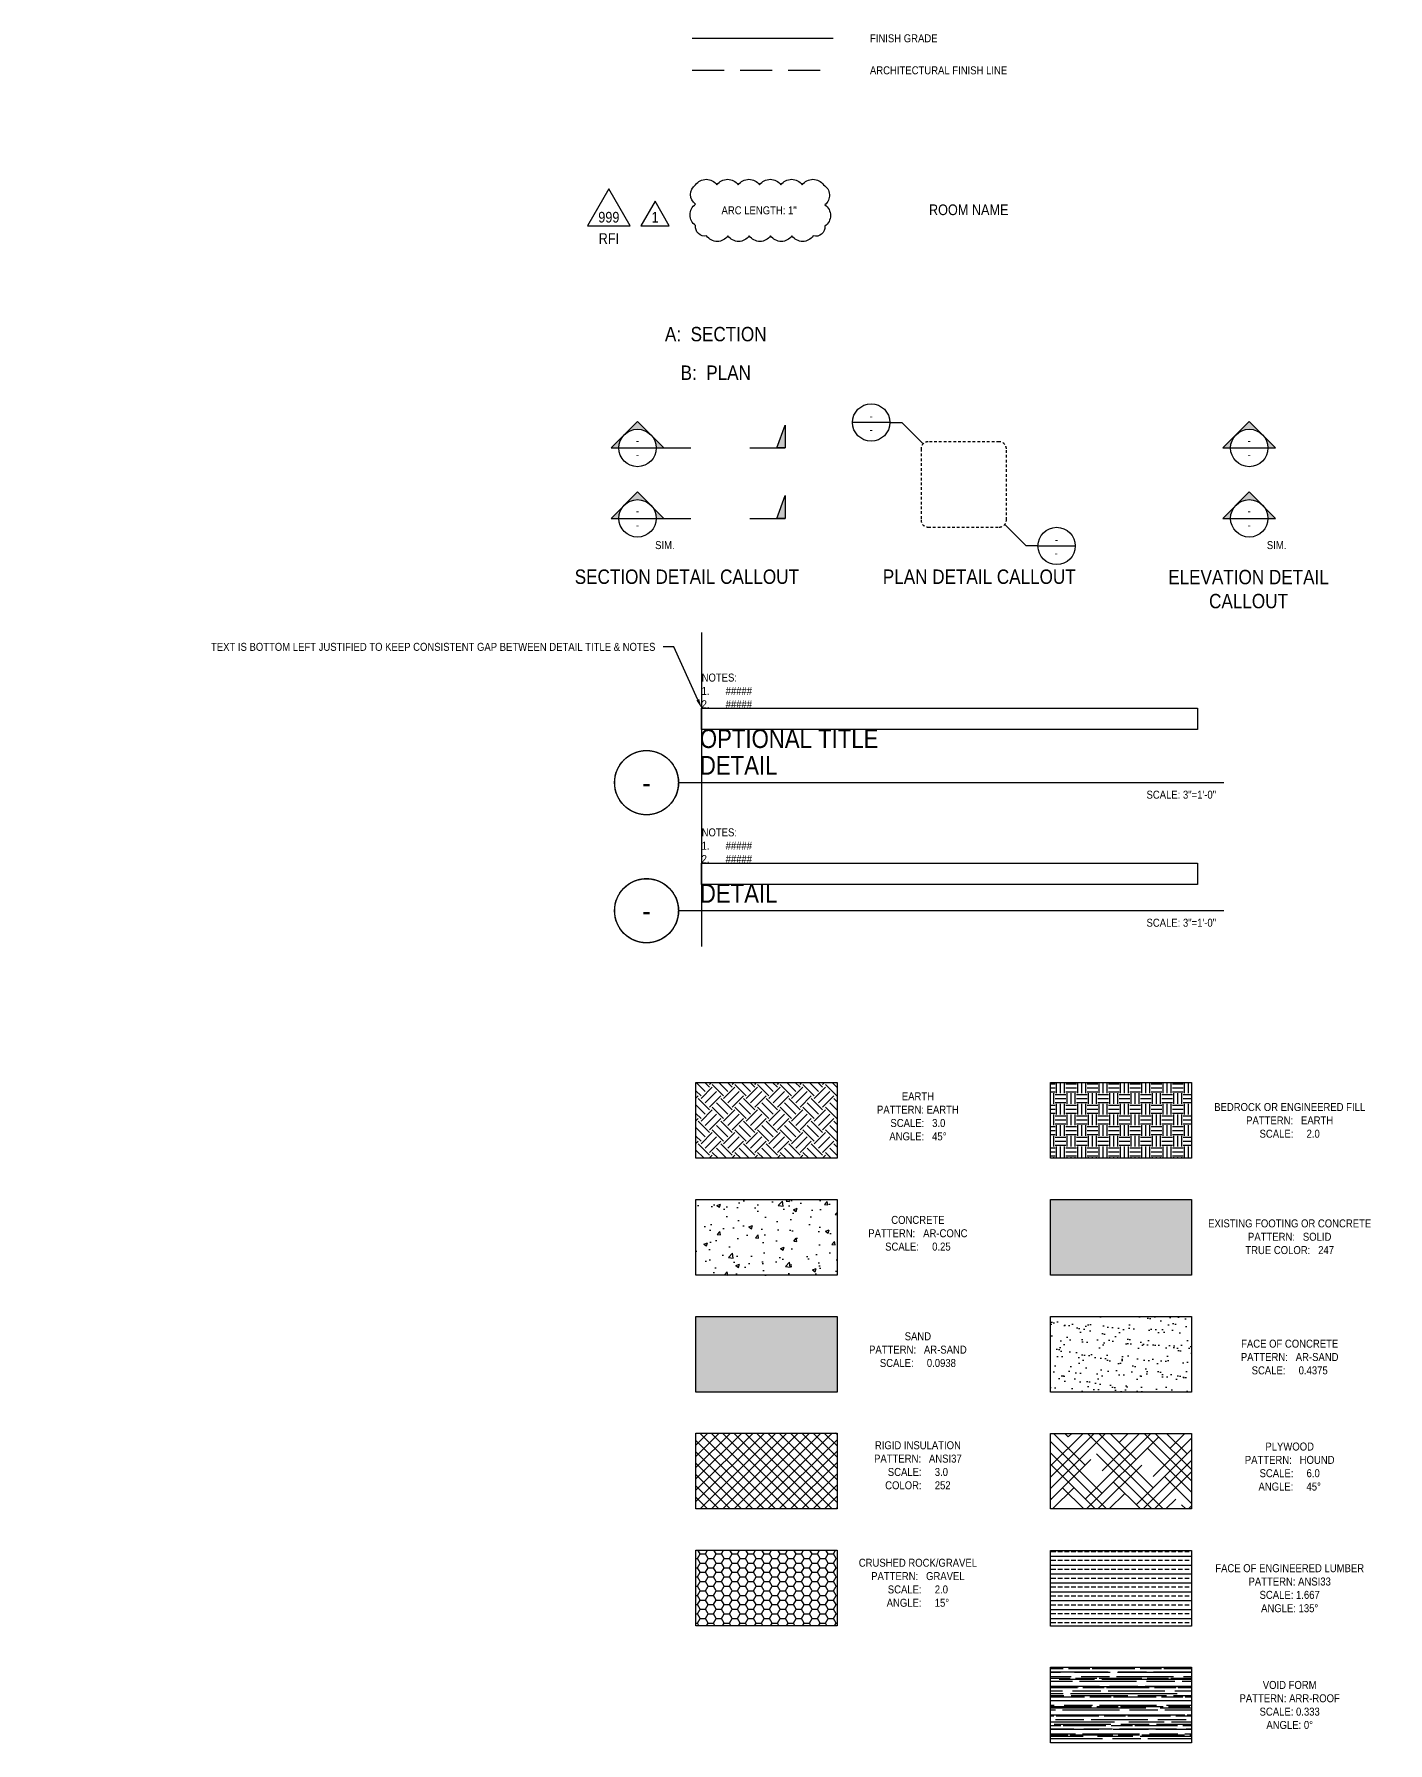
# Model space of a CAD drawing. Header units: inches. Extents: x -2661 to 42767, y -1222 to 9099.
# Drawn here: x 32704.4 to 32767.8, y 1638.2 to 1718.2 of the extents above; entities that cross this region are included whole.
import ezdxf
from ezdxf import colors
from ezdxf.entities.mleader import LeaderData, LeaderLine
from ezdxf.enums import TextEntityAlignment as Align
from ezdxf.math import Vec2, Vec3

# ---------------------------------------------------------------- set-up
doc = ezdxf.new("R2010")
doc.units = ezdxf.units.IN
doc.header["$LTSCALE"] = 12
doc.header["$MEASUREMENT"] = 0
doc.linetypes.add('HIDDEN2', pattern=[0.1875, 0.125, -0.0625])
doc.linetypes.add('PHANTOM2', pattern=[1.25, 0.625, -0.125, 0.125, -0.125, 0.125, -0.125])
doc.layers.get('0').update_dxf_attribs({"linetype": 'CONTINUOUS'})
doc.layers.add('DESIGNER COMMENTS', color=221, linetype='CONTINUOUS', plot=False)
doc.layers.add('S-ANNO-NONPLOT', color=253, linetype='CONTINUOUS', plot=False, transparency=0.5)
for name, color, linetype in [('S-ANNO-NOTE', 4, 'CONTINUOUS'), ('S-ANNO-NOTE-EXIST', 251, 'CONTINUOUS'), ('S-ANNO-SYMB', 4, 'CONTINUOUS'), ('S-ARCH-FINISHES', 1, 'HIDDEN2'), ('S-DETL-SYMB', 4, 'CONTINUOUS'), ('S-GRADE', 3, 'CONTINUOUS'), ('S-REV-1', 2, 'CONTINUOUS'), ('S-REV-DELTA', 2, 'CONTINUOUS'), ('S-ROOM-NAME', 251, 'CONTINUOUS')]:
    doc.layers.add(name, color=color, linetype=linetype)
doc.layers.add('S-HATCH-SOIL', color=7, linetype='CONTINUOUS', true_color=0x8f8f8f, transparency=0.8)
doc.layers.add('S-POCHE-247', color=7, linetype='CONTINUOUS', true_color=0xf7f7f7, transparency=0.8)
doc.layers.add('S-HATCH1', color=1, linetype='CONTINUOUS', transparency=0.5)
doc.layers.add('S-HATCH2', color=2, linetype='CONTINUOUS', transparency=0.5)
doc.styles.add('Arial', font='arial.ttf', dxfattribs={"width": 0.85})

# ---------------------------------------------------------------- blocks, each defined once
blk = doc.blocks.new('_Integral')
at = {"color": 0, "linetype": 'ByBlock', "lineweight": -2}
for centre, start, end in [((0.44, -0.09), 102, 168), ((-0.44, 0.09), 282, 348)]:
    blk.add_arc(centre, 0.454, start, end, dxfattribs=at)
blk = doc.blocks.new('_DotBlank')
at = {"color": 0, "lineweight": -2}
blk.add_line((-0.5, 0), (-1, 0), dxfattribs=at)
blk.add_circle((0, 0), 0.5, dxfattribs=at)
blk = doc.blocks.new('_ClosedBlank')
at = {"color": 0, "linetype": 'ByBlock', "lineweight": -2}
for p, q in [((-1, 0.17), (0, 0)), ((-1, 0.17), (-1, -0.17)), ((0, 0), (-1, -0.17))]:
    blk.add_line(p, q, dxfattribs=at)
blk = doc.blocks.new('ARROW-LOOP')
at = {"color": 0}
blk.add_lwpolyline([(-1.81, 0), (0.54, 0, 1.317177), (-0.46, -0.28)], format="xyb", dxfattribs=at)
blk = doc.blocks.new('REV DELTA')
blk.add_lwpolyline([(2, 0), (0, 3.46), (-2, 0)], close=True)
at = {"style": 'Arial', "width": 0.85}
blk.add_attdef('1', text='', height=1.5, dxfattribs=at).set_placement((0, 1.23), align=Align.MIDDLE)
blk = doc.blocks.new('RevDelta_CA')
blk.add_lwpolyline([(12, 0), (0, 20.79), (-12, 0)], close=True)
at = {"style": 'Arial', "width": 0.85}
for tag, p in [('NUMBER', (0, 4.92)), ('TYPE', (0, -7.08))]:
    blk.add_attdef(tag, text='', height=6, dxfattribs=at).set_placement(p, align=Align.MIDDLE_CENTER)
blk = doc.blocks.new('*U545')
at = {"layer": 'S-ANNO-SYMB', "color": 4, "linetype": 'ByBlock'}
blk.add_lwpolyline([(-24, 20), (-24, -20, 0.414214), (-20, -24), (20, -24, 0.414214), (24, -20), (24, 20, 0.414214), (20, 24), (-20, 24, 0.414214)], format="xyb", close=True, dxfattribs=at)
blk = doc.blocks.new('*U642')
at = {"layer": 'S-ANNO-SYMB', "color": 4}
blk.add_lwpolyline([(-18.72, 12), (-39.7, 12)], dxfattribs=at)
at = {"layer": 'S-ANNO-SYMB', "color": 2}
blk.add_lwpolyline([(-18.72, 12), (-12, 12), (0, 0)], dxfattribs=at)
at = {"layer": 'S-ANNO-SYMB', "color": 4}
blk.add_circle((-29.21, 12), 10.49, dxfattribs=at)
at = {"layer": 'S-ANNO-NOTE', "style": 'Arial', "width": 0.85}
blk.add_attdef('DETAILNO.', text='', height=4.5, dxfattribs=at).set_placement((-29.21, 12), align=Align.BOTTOM_CENTER)
blk.add_attdef('SHEETNO.', text='', height=4.5, dxfattribs=at).set_placement((-29.21, 8), align=Align.MIDDLE_CENTER)
blk = doc.blocks.new('*U643')
at = {"layer": 'S-ANNO-SYMB', "color": 2}
blk.add_lwpolyline([(18.72, -12), (12, -12), (0, 0)], dxfattribs=at)
at = {"layer": 'S-ANNO-SYMB', "color": 4}
blk.add_lwpolyline([(18.72, -12), (39.7, -12)], dxfattribs=at)
blk.add_circle((29.21, -12), 10.49, dxfattribs=at)
at = {"layer": 'S-ANNO-NOTE', "style": 'Arial', "width": 0.85}
blk.add_attdef('DETAILNO.', text='', height=4.5, dxfattribs=at).set_placement((29.22, -12), align=Align.BOTTOM_CENTER)
blk.add_attdef('SHEETNO.', text='', height=4.5, dxfattribs=at).set_placement((29.01, -16), align=Align.MIDDLE_CENTER)
blk = doc.blocks.new('*U1422')
h = blk.add_hatch(color=256)
edge = h.paths.add_edge_path()
edge.add_line((0.219, 0), (0.309, 0))
edge.add_line((0.309, 0), (0, 0.309))
edge.add_line((0, 0.309), (-0.309, 0))
edge.add_line((-0.309, 0), (-0.219, 0))
edge.add_arc((0, 0), 0.219, 0, 180, ccw=False)
blk.add_line((-0.219, 0), (0.219, 0))
at = {"color": 0, "linetype": 'PHANTOM2'}
for p, q in [((0.312, 0), (0.625, 0)), ((1.316, 0), (1.729, 0))]:
    blk.add_line(p, q, dxfattribs=at)
blk.add_lwpolyline([(0.219, 0), (0.309, 0), (0, 0.309), (-0.309, 0), (-0.219, 0, -1)], format="xyb", close=True)
blk.add_lwpolyline([(1.633, 0), (1.729, 0.267), (1.729, 0)], close=True)
blk.add_circle((0, 0), 0.219)
blk.add_solid([(1.729, 0.267), (1.633, 0), (1.729, 0)])
at = {"style": 'Arial', "width": 0.85, "flags": 8}
blk.add_attdef('VIEWNUMBER', text='', height=0.0938, dxfattribs=at).set_placement((0, 0.011), align=Align.BOTTOM_CENTER)
blk.add_attdef('SHEETNUMBER', text='', height=0.0938, dxfattribs=at).set_placement((0, -0.032), align=Align.TOP_CENTER)
blk.add_attdef('SIM/TYP', (0.206, -0.36), '', height=0.0938, dxfattribs=at)
blk = doc.blocks.new('*U1423')
h = blk.add_hatch(color=256)
edge = h.paths.add_edge_path()
edge.add_line((0.219, 0), (0.309, 0))
edge.add_line((0.309, 0), (0, 0.309))
edge.add_line((0, 0.309), (-0.309, 0))
edge.add_line((-0.309, 0), (-0.219, 0))
edge.add_arc((0, 0), 0.219, 0, 180, ccw=False)
blk.add_line((-0.219, 0), (0.219, 0))
at = {"color": 0, "linetype": 'PHANTOM2'}
for p, q in [((0.312, 0), (0.625, 0)), ((1.316, 0), (1.729, 0))]:
    blk.add_line(p, q, dxfattribs=at)
blk.add_lwpolyline([(0.219, 0), (0.309, 0), (0, 0.309), (-0.309, 0), (-0.219, 0, -1)], format="xyb", close=True)
blk.add_lwpolyline([(1.633, 0), (1.729, 0.267), (1.729, 0)], close=True)
blk.add_circle((0, 0), 0.219)
blk.add_solid([(1.729, 0.267), (1.633, 0), (1.729, 0)])
at = {"style": 'Arial', "width": 0.85, "flags": 8}
blk.add_attdef('VIEWNUMBER', text='', height=0.0938, dxfattribs=at).set_placement((0, 0.011), align=Align.BOTTOM_CENTER)
blk.add_attdef('SHEETNUMBER', text='', height=0.0938, dxfattribs=at).set_placement((0, -0.032), align=Align.TOP_CENTER)
blk.add_attdef('SIM/TYP', (0.206, -0.36), '', height=0.0938, dxfattribs=at)
blk = doc.blocks.new('*U1252')
h = blk.add_hatch(color=256)
edge = h.paths.add_edge_path()
edge.add_line((0.219, 0), (0.309, 0))
edge.add_line((0.309, 0), (0, 0.309))
edge.add_line((0, 0.309), (-0.309, 0))
edge.add_line((-0.309, 0), (-0.219, 0))
edge.add_arc((0, 0), 0.219, 0, 180, ccw=False)
blk.add_line((-0.219, 0), (0.219, 0))
blk.add_lwpolyline([(0.219, 0), (0.309, 0), (0, 0.309), (-0.309, 0), (-0.219, 0, -1)], format="xyb", close=True)
blk.add_circle((0, 0), 0.219)
at = {"style": 'Arial', "width": 0.85, "flags": 8}
blk.add_attdef('VIEWNUMBER', text='', height=0.0938, dxfattribs=at).set_placement((0, 0.011), align=Align.BOTTOM_CENTER)
blk.add_attdef('SHEETNUMBER', text='', height=0.0938, dxfattribs=at).set_placement((0, -0.032), align=Align.TOP_CENTER)
blk = doc.blocks.new('*U691')
at = {"const_width": 0.0625}
for points in [[(-1.5, 0, -1), (1.5, 0, 3.732051)], [(-1.5, 0, 1), (1.5, 0, -3.732051)]]:
    blk.add_lwpolyline(points, format="xyb", dxfattribs=at)
blk.add_lwpolyline([(1.5, 0), (27.07, 0)], dxfattribs=at)
blk.add_circle((0, 0), 1.5)
at = {"style": 'Arial', "width": 0.85}
for tag, p in [('DWG_TITLE_1', (2.5, 2.062)), ('DWG_TITLE_2', (2.5, 0.812))]:
    blk.add_attdef(tag, text='', height=0.875, dxfattribs=at).set_placement(p, align=Align.MIDDLE_LEFT)
blk.add_attdef('#', text='', height=1, dxfattribs=at).set_placement((0, 0), align=Align.MIDDLE_CENTER)
blk.add_attdef('SCALE', text='', height=0.375, dxfattribs=at).set_placement((26.695, -0.375), align=Align.TOP_RIGHT)

msp = doc.modelspace()

# ---------------------------------------------------------------- hatches: boundary and pattern name
at = {"layer": 'S-HATCH-SOIL'}
h = msp.add_hatch(dxfattribs=at)
h.set_pattern_fill('EARTH', color=256, scale=3, angle=45, style=0)
h.set_pattern_definition([(45, (31536.4311, 1147.1712), (7e-17, 1.06066017), [0.75, -0.75]), (45, (31536.23224, 1147.3701), (7e-17, 1.06066017), [0.75, -0.75]), (45, (31536.0334, 1147.56894), (7e-17, 1.06066017), [0.75, -0.75]), (135, (31536.0334, 1147.7015), (-1.06066017, 2e-16), [0.75, -0.75]), (135, (31536.23224, 1147.9004), (-1.06066017, 2e-16), [0.75, -0.75]), (135, (31536.4311, 1148.0993), (-1.06066017, 2e-16), [0.75, -0.75])])
h.paths.add_polyline_path([(32735.40433, 1669.10521), (32742.0173, 1669.10521), (32742.0173, 1665.56133), (32735.40433, 1665.56133)])
h = msp.add_hatch(dxfattribs=at)
h.set_pattern_fill('EARTH', color=256, scale=2, style=0)
h.set_pattern_definition([(0, (31544.2366, 1147.1712), (0.5, 0.5), [0.5, -0.5]), (0, (31544.2366, 1147.3587), (0.5, 0.5), [0.5, -0.5]), (0, (31544.2366, 1147.5462), (0.5, 0.5), [0.5, -0.5]), (90, (31544.2991, 1147.6087), (-0.5, 0.5), [0.5, -0.5]), (90, (31544.4866, 1147.6087), (-0.5, 0.5), [0.5, -0.5]), (90, (31544.6741, 1147.6087), (-0.5, 0.5), [0.5, -0.5])])
h.paths.add_polyline_path([(32752.0173, 1669.10521), (32758.63027, 1669.10521), (32758.63027, 1665.56133), (32752.0173, 1665.56133)])
h = msp.add_hatch(dxfattribs=at)
h.set_pattern_fill('HONEY', color=256, scale=2, style=0)
h.set_pattern_definition([(0, (31532.5938, 1141.70037), (0.375, 0.21650635), [0.25, -0.5]), (120, (31532.5938, 1141.70037), (-0.375, 0.21650635), [0.25, -0.5]), (60, (31532.5938, 1141.70037), (7e-17, 0.433012702), [-0.5, 0.25])])
h.paths.add_polyline_path([(32735.40433, 1647.2002), (32742.0173, 1647.2002), (32742.0173, 1643.65632), (32735.40433, 1643.65632)])
at = {"layer": 'S-HATCH1'}
h = msp.add_hatch(dxfattribs=at)
h.set_pattern_fill('ANSI37', color=252, scale=3, style=0)
h.set_pattern_definition([(45, (31536.4311, 1152.6565), (-0.26516504, 0.26516504), []), (135, (31536.4311, 1152.6565), (-0.26516504, -0.26516504), [])])
h.paths.add_polyline_path([(32735.40433, 1652.67826), (32742.0173, 1652.67826), (32742.0173, 1649.13438), (32735.40433, 1649.13438)])
h = msp.add_hatch(dxfattribs=at)
h.set_pattern_fill('HOUND', color=252, scale=6, angle=45, style=0)
h.set_pattern_definition([(45, (29857.25, 7e-13), (0.79549513, 1.325825215), [6, -3]), (135, (29857.25, 7e-13), (0.79549513, -1.325825215), [6, -3])])
h.paths.add_polyline_path([(32752.0173, 1652.67103), (32758.63027, 1652.67103), (32758.63027, 1649.12715), (32752.0173, 1649.12715)])
h = msp.add_hatch(dxfattribs=at)
h.set_pattern_fill('ANSI33', color=252, scale=1.666667, angle=135, style=0)
h.set_pattern_definition([(180, (31561.85158, 1125.25172), (-7e-17, -0.41666667), []), (180, (31561.64324, 1125.46006), (-7e-17, -0.41666667), [0.20833333, -0.10416667])])
h.paths.add_polyline_path([(32752.0173, 1647.18574), (32758.63027, 1647.18574), (32758.63027, 1643.64186), (32752.0173, 1643.64186)])
h = msp.add_hatch(dxfattribs=at)
h.set_pattern_fill('AR-RROOF', color=256, scale=0.333333, style=0)
h.set_pattern_definition([(0, (32174.2867, 488.8153), (0.73333333, 0.33333333), [5, -0.6666667, 1.6666667, -0.3333333]), (0, (32174.73003, 488.98197), (-0.33333333, 0.44333333), [1, -0.11, 2, -0.25]), (0, (32174.45336, 489.09864), (1.733333333, 0.223333333), [2.66666667, -0.46666667, 1.33333333, -0.33333333])])
h.paths.add_polyline_path([(32752.0173, 1641.71491), (32758.63027, 1641.71491), (32758.63027, 1638.17103), (32752.0173, 1638.17103)])
at = {"layer": 'S-HATCH2'}
h = msp.add_hatch(dxfattribs=at)
h.set_pattern_fill('AR-CONC', color=256, scale=0.25, style=0)
h.set_pattern_definition([(50, (31536.4311, 1147.1712), (1.7931505, -0.1568803), [0.1875, -2.0625]), (355, (31536.4311, 1147.1712), (-0.3468783, 1.8804803), [0.15, -1.65]), (100.45144, (31536.5805, 1147.1581), (1.4462721, 1.7236), [0.1593505, -1.7528553]), (46.1842, (31536.4311, 1147.6712), (2.6681033, -0.4137982), [0.28125, -3.09375]), (96.63564, (31536.6535, 1147.6367), (2.336655, 2.4352965), [0.239026, -2.6292844]), (351.18416, (31536.431, 1147.6712), (2.336655, 2.4352965), [0.225, -2.475]), (21, (31536.6811, 1147.5462), (1.4922676, -1.0065472), [0.1875, -2.0625]), (326, (31536.6811, 1147.5462), (0.6082883, 1.812875), [0.15, -1.65]), (71.45144, (31536.8055, 1147.4623), (2.100556, 0.8063279), [0.1593505, -1.7528553]), (37.5, (31536.4311, 1147.1712), (0.03039964, 0.83223463), [0, -1.63, 0, -1.675, 0, -1.65625]), (7.5, (31536.4311, 1147.1712), (0.65767384, 0.9860293), [0, -0.955, 0, -1.5925, 0, -0.63125]), (327.5, (31535.8736, 1147.1712), (1.3345561, -0.05638718), [0, -0.625, 0, -1.95, 0, -2.5875]), (317.5, (31535.6236, 1147.1712), (1.4579654, 0.2502625), [0, -0.8125, 0, -1.295, 0, -1.8375])])
h.paths.add_polyline_path([(32735.40433, 1663.62715), (32742.0173, 1663.62715), (32742.0173, 1660.08327), (32735.40433, 1660.08327)])
h = msp.add_hatch(dxfattribs=at)
h.set_pattern_fill('AR-SAND', color=256, scale=0.09375, angle=30, style=0)
h.set_pattern_definition([(67.5, (31536.43112, 1147.1712), (-0.095434287, 0.15348578), [0, -0.1425, 0, -0.159375, 0, -0.15234375]), (37.5, (31536.43112, 1147.1712), (0.011399864, 0.31208799), [0, -0.076875, 0, -0.1284375, 0, -0.04921875]), (357.5, (31536.33125, 1147.11354), (0.25257154, 0.146434858), [0, -0.046875, 0, -0.16875, 0, -0.2203125]), (347.5, (31536.33125, 1147.11354), (0.20292602, 0.21217056), [0, -0.0234375, 0, -0.110625, 0, -0.1265625])])
h.paths.add_polyline_path([(32735.40433, 1658.14909), (32742.0173, 1658.14909), (32742.0173, 1654.60521), (32735.40433, 1654.60521)])
h = msp.add_hatch(dxfattribs=at)
h.set_pattern_fill('AR-SAND', color=256, scale=0.4375, angle=30, style=0)
h.set_pattern_definition([(67.5, (31544.2366, 1147.1712), (-0.44536, 0.71626697), [0, -0.665, 0, -0.74375, 0, -0.7109375]), (37.5, (31544.2366, 1147.1712), (0.0531994, 1.4564106), [0, -0.35875, 0, -0.599375, 0, -0.2296875]), (357.5, (31543.7706, 1146.9021), (1.1786672, 0.68336267), [0, -0.21875, 0, -0.7875, 0, -1.028125]), (347.5, (31543.7706, 1146.9021), (0.9469881, 0.9901293), [0, -0.109375, 0, -0.51625, 0, -0.590625])])
h.paths.add_polyline_path([(32752.0173, 1658.14909), (32758.63027, 1658.14909), (32758.63027, 1654.60521), (32752.0173, 1654.60521)])
at = {"layer": 'S-POCHE-247'}
h = msp.add_hatch(color=256, dxfattribs=at)
h.dxf.hatch_style = 1
h.paths.add_polyline_path([(32752.0173, 1663.62715), (32758.63027, 1663.62715), (32758.63027, 1660.08327), (32752.0173, 1660.08327)])

# ---------------------------------------------------------------- linework, layer by layer
at = {"layer": 'DESIGNER COMMENTS'}
msp.add_line((32735.6701, 1690.1995), (32735.6701, 1675.48365), dxfattribs=at)
for points in [[(32735.6701, 1686.64563), (32758.90647, 1686.64563), (32758.90647, 1685.64563), (32735.6701, 1685.64563)], [(32735.6701, 1679.3926), (32758.90647, 1679.3926), (32758.90647, 1678.3926), (32735.6701, 1678.3926)]]:
    msp.add_lwpolyline(points, close=True, dxfattribs=at)
at = {"layer": 'S-ANNO-NONPLOT', "linetype": 'ByBlock'}
for points in [[(32735.40433, 1669.10521), (32742.0173, 1669.10521), (32742.0173, 1665.56133), (32735.40433, 1665.56133)], [(32752.0173, 1669.10521), (32758.63027, 1669.10521), (32758.63027, 1665.56133), (32752.0173, 1665.56133)], [(32735.40433, 1663.62715), (32742.0173, 1663.62715), (32742.0173, 1660.08327), (32735.40433, 1660.08327)], [(32752.0173, 1663.62715), (32758.63027, 1663.62715), (32758.63027, 1660.08327), (32752.0173, 1660.08327)], [(32735.40433, 1658.14909), (32742.0173, 1658.14909), (32742.0173, 1654.60521), (32735.40433, 1654.60521)], [(32752.0173, 1658.14909), (32758.63027, 1658.14909), (32758.63027, 1654.60521), (32752.0173, 1654.60521)], [(32735.40433, 1652.67826), (32742.0173, 1652.67826), (32742.0173, 1649.13438), (32735.40433, 1649.13438)], [(32752.0173, 1652.67103), (32758.63027, 1652.67103), (32758.63027, 1649.12715), (32752.0173, 1649.12715)], [(32735.40433, 1647.2002), (32742.0173, 1647.2002), (32742.0173, 1643.65632), (32735.40433, 1643.65632)], [(32752.0173, 1647.18574), (32758.63027, 1647.18574), (32758.63027, 1643.64186), (32752.0173, 1643.64186)], [(32752.0173, 1641.71491), (32758.63027, 1641.71491), (32758.63027, 1638.17103), (32752.0173, 1638.17103)]]:
    msp.add_lwpolyline(points, close=True, dxfattribs=at)
at = {"layer": 'S-ARCH-FINISHES'}
msp.add_line((32735.22642, 1716.54373), (32741.83939, 1716.54373), dxfattribs=at)
at = {"layer": 'S-GRADE'}
msp.add_line((32735.22642, 1718.04373), (32741.83939, 1718.04373), dxfattribs=at)
at = {"layer": 'S-REV-1'}
msp.add_lwpolyline([(32735.38683, 1711.16872, -0.52056705), (32736.38683, 1711.16872, -0.52056705), (32737.38683, 1711.16872, -0.52056705), (32738.38683, 1711.16872, -0.52056705), (32739.38683, 1711.16872, -0.52056705), (32740.38683, 1711.16872, -0.52056705), (32741.38683, 1711.16872, -0.52056705), (32741.44966, 1710.23155, -0.52056705), (32741.44966, 1709.23155, -0.52056705), (32740.90287, 1708.77833, -0.52056705), (32739.90287, 1708.77833, -0.52056705), (32738.90287, 1708.77833, -0.52056705), (32737.90287, 1708.77833, -0.52056705), (32736.90287, 1708.77833, -0.52056705), (32735.90287, 1708.77833, -0.52056705), (32735.38683, 1709.2623, -0.52056705), (32735.38683, 1710.2623, -0.52056705)], format="xyb", close=True, dxfattribs=at)

# ---------------------------------------------------------------- block references
at = {"layer": 'S-ANNO-NOTE'}
for p, values in [((32733.08682, 1683.15927), {'#': '-', 'DWG_TITLE_1': 'OPTIONAL TITLE', 'DWG_TITLE_2': 'DETAIL', 'SCALE': 'SCALE: 3"=1\'-0"'}), ((32733.08682, 1677.15927), {'#': '-', 'DWG_TITLE_2': 'DETAIL', 'SCALE': 'SCALE: 3"=1\'-0"'})]:
    msp.add_blockref('*U691', p, dxfattribs=at).add_auto_attribs(values)
at = {"layer": 'S-DETL-SYMB', "xscale": 0.08333333333333333, "yscale": 0.08333333333333333, "zscale": 0.08333333333333333}
for name, p in [('*U642', (32746.05082, 1699.03552)), ('*U643', (32749.87354, 1695.25025))]:
    msp.add_blockref(name, p, dxfattribs=at).add_auto_attribs({'DETAILNO.': '-', 'SHEETNO.': '-'})
at = {"layer": 'S-DETL-SYMB', "color": 2}
ref = msp.add_blockref('*U1423', (32732.66477, 1698.84087), dxfattribs=dict(at, xscale=4, yscale=4, zscale=4))
ref.add_attrib('VIEWNUMBER', '-', dxfattribs={"layer": '0', "height": 0.375, "style": 'Arial', "width": 0.85, "flags": 8}).set_placement((32732.66477, 1698.88423), align=Align.BOTTOM_CENTER)
ref.add_attrib('SHEETNUMBER', '-', dxfattribs={"layer": '0', "height": 0.375, "style": 'Arial', "width": 0.85, "flags": 8}).set_placement((32732.66477, 1698.71103), align=Align.TOP_CENTER)
at = {"layer": 'S-DETL-SYMB', "color": 2, "xscale": 4, "yscale": 4, "zscale": 4}
msp.add_blockref('*U1252', (32761.33738, 1698.84087), dxfattribs=at).add_auto_attribs({'VIEWNUMBER': '-', 'SHEETNUMBER': '-'})
at = {"layer": 'S-DETL-SYMB', "linetype": 'HIDDEN2', "xscale": 0.08333333333333333, "yscale": 0.08333333333333333, "zscale": 0.08333333333333333}
msp.add_blockref('*U545', (32747.95319, 1697.13315), dxfattribs=at)
at = {"layer": 'S-DETL-SYMB', "color": 2}
ref = msp.add_blockref('*U1422', (32732.66477, 1695.54366), dxfattribs=dict(at, xscale=4, yscale=4, zscale=4))
ref.add_attrib('VIEWNUMBER', '-', dxfattribs={"layer": '0', "height": 0.375, "style": 'Arial', "width": 0.85, "flags": 8}).set_placement((32732.66477, 1695.58702), align=Align.BOTTOM_CENTER)
ref.add_attrib('SHEETNUMBER', '-', dxfattribs={"layer": '0', "height": 0.375, "style": 'Arial', "width": 0.85, "flags": 8}).set_placement((32732.66477, 1695.41382), align=Align.TOP_CENTER)
ref.add_attrib('SIM/TYP', 'SIM.', (32733.48975, 1694.10257), dxfattribs={"layer": '0', "height": 0.375, "style": 'Arial', "width": 0.85})
ref = msp.add_blockref('*U1252', (32761.33738, 1695.54366), dxfattribs=dict(at, xscale=4, yscale=4, zscale=4))
ref.add_attrib('VIEWNUMBER', '-', dxfattribs={"layer": '0', "height": 0.375, "style": 'Arial', "width": 0.85, "flags": 8}).set_placement((32761.33738, 1695.58702), align=Align.BOTTOM_CENTER)
ref.add_attrib('SHEETNUMBER', '-', dxfattribs={"layer": '0', "height": 0.375, "style": 'Arial', "width": 0.85, "flags": 8}).set_placement((32761.33738, 1695.41382), align=Align.TOP_CENTER)
ref.add_attrib('SIM/TYP', 'SIM.', (32762.16235, 1694.10257), dxfattribs={"layer": '0', "height": 0.375, "style": 'Arial', "width": 0.85})
at = {"layer": 'S-REV-DELTA'}
for name, p, xscale, yscale, zscale, values in [('RevDelta_CA', (32731.32147, 1709.24483), 0.08333333333333333, 0.08333333333333333, 0.08333333333333333, {'NUMBER': '999', 'TYPE': 'RFI'}), ('REV DELTA', (32733.48819, 1709.24483), 0.3333333333333333, 0.3333333333333333, 0.3333333333333333, {'1': '1'})]:
    msp.add_blockref(name, p, dxfattribs=dict(at, xscale=xscale, yscale=yscale, zscale=zscale)).add_auto_attribs(values)

# ---------------------------------------------------------------- texts
at = {"layer": 'S-ANNO-NOTE', "color": 191, "style": 'Arial'}
for s, insert, char_height, width, attachment_point in [('FINISH GRADE', (32743.56065, 1718.03399), 0.375, 14.0691627, 4), ('ARCHITECTURAL FINISH LINE', (32743.56065, 1716.53399), 0.375, 14.0691627, 4), ('ELEVATION DETAIL CALLOUT', (32761.30269, 1691.32008), 0.675, 7.6833663, 8)]:
    msp.add_mtext(s, dxfattribs=dict(at, insert=insert, char_height=char_height, width=width, attachment_point=attachment_point))
at = {"layer": 'S-ANNO-NOTE', "char_height": 0.375, "style": 'Arial'}
for s, insert, width, attachment_point in [('ARC LENGTH: 1"', (32738.36379, 1709.97353), 9.8075582, 5), ('NOTES:\\P\\pxi-3,l3,t3;1.^I#####\\P2.^I#####', (32735.6701, 1686.64563), 22.9798131, 7), ('NOTES:\\P\\pxi-3,l3,t3;1.^I#####\\P2.^I#####', (32735.6701, 1679.3926), 22.9798131, 7), ('EARTH\\PPATTERN: EARTH\\PSCALE:   3.0\\PANGLE:   45%%D', (32745.80652, 1667.52224), 9.8075582, 5), ('\\pxqc;BEDROCK OR ENGINEERED FILL\\PPATTERN:   EARTH \\PSCALE:     2.0', (32763.23204, 1667.33327), 9.8075582, 5), ('CONCRETE\\PPATTERN:   AR-CONC \\PSCALE:     0.25', (32745.80652, 1662.04418), 9.8075582, 5), ('EXISTING FOOTING OR CONCRETE\\PPATTERN:   SOLID\\PTRUE COLOR:   247', (32763.23204, 1661.88108), 9.8075582, 5), ('SAND\\PPATTERN:   AR-SAND \\PSCALE:     0.0938', (32745.80652, 1656.59199), 9.8075582, 5), ('FACE OF CONCRETE\\PPATTERN:   AR-SAND \\PSCALE:     0.4375', (32763.23204, 1656.24576), 9.8075582, 5), ('RIGID INSULATION\\PPATTERN:   ANSI37 \\PSCALE:     3.0\\PCOLOR:     252', (32745.80652, 1651.17289), 9.8075582, 5), ('PLYWOOD\\PPATTERN:   HOUND \\PSCALE:     6.0\\PANGLE:     45%%D', (32763.23204, 1651.11393), 9.8075582, 5), ('CRUSHED ROCK/GRAVEL\\PPATTERN:   GRAVEL \\PSCALE:     2.0\\PANGLE:     15%%D', (32745.80652, 1645.66897), 9.8075582, 5), ('FACE OF ENGINEERED LUMBER\\PPATTERN:^IANSI33 \\PSCALE:^I1.667\\PANGLE:^I135°', (32763.23204, 1645.4138), 9.8075582, 5), ('VOID FORM\\PPATTERN:^IARR-ROOF \\PSCALE:^I0.333\\PANGLE:^I0°', (32763.23204, 1639.94297), 9.8075582, 5)]:
    msp.add_mtext(s, dxfattribs=dict(at, insert=insert, width=width, attachment_point=attachment_point))
at = {"layer": 'S-ANNO-NOTE', "color": 6, "char_height": 0.675, "width": 10.3600218, "attachment_point": 8, "style": 'Arial'}
for s, insert in [('A:  SECTION', (32736.33247, 1703.82969)), ('B:  PLAN', (32736.33247, 1702.03084))]:
    msp.add_mtext(s, dxfattribs=dict(at, insert=insert))
at = {"layer": 'S-ANNO-NOTE', "color": 191, "char_height": 0.675, "attachment_point": 8, "style": 'Arial'}
for s, insert in [('SECTION DETAIL CALLOUT', (32734.97712, 1692.46286)), ('PLAN DETAIL CALLOUT', (32748.68221, 1692.46286))]:
    msp.add_mtext(s, dxfattribs=dict(at, insert=insert))
at = {"layer": 'S-ROOM-NAME', "insert": (32748.18818, 1709.9987), "char_height": 0.5, "width": 3.7273022, "attachment_point": 5, "style": 'Arial'}
msp.add_mtext('ROOM NAME', dxfattribs=at)

# ---------------------------------------------------------------- leaders
at = {"layer": 'S-ANNO-NOTE'}
ml = msp.add_multileader_mtext('Standard', dxfattribs=at)
ml.set_content('\\A1;{\\C256;TEXT IS BOTTOM LEFT JUSTIFIED TO KEEP CONSISTENT GAP BETWEEN DETAIL TITLE & NOTES}', color=4, style='Arial')
ml.set_leader_properties(color=2)
ml.build(insert=Vec2(0, 0))
ml.multileader.update_dxf_attribs({"dogleg_length": 0.125, "arrow_head_size": 0.4375, "scale": 4})
ctx = ml.context
ctx.base_point, ctx.scale, ctx.char_height, ctx.arrow_head_size, ctx.landing_gap_size, ctx.plane_origin = Vec3(32725.88011, 1689.51894), 4, 0.375, 0.4375, 0.36, Vec3(32746.0552, 1779.51045)
ctx.text_align_type = 2
notes = []
notes.append((ctx, [(0, (1, 1, 0), (32734.36418, 1689.51894), (-1, 0), 0.5, [(0, [(32735.6701, 1686.64563)], 0, [])])]))
ctx.mtext.insert, ctx.mtext.width, ctx.mtext.defined_height, ctx.mtext.alignment, ctx.mtext.flow_direction = Vec3(32733.50418, 1689.71079), 7.2795558, 0.70393, 3, 5
at = {"layer": 'S-ANNO-NOTE-EXIST'}
ml = msp.add_multileader_mtext('Standard', dxfattribs=at)
ml.set_content('{\\C256;TEXT}', color=4, style='Arial')
ml.set_leader_properties(color=256)
ml.set_arrow_properties(name='INTEGRAL')
ml.build(insert=Vec2(0, 0))
ml.multileader.update_dxf_attribs({"dogleg_length": 0.36, "arrow_head_size": 0.4375, "scale": 4})
ctx = ml.context
ctx.base_point, ctx.scale, ctx.char_height, ctx.arrow_head_size, ctx.landing_gap_size, ctx.plane_origin = Vec3(32785.32721, 1692.87612), 4, 0.375, 0.4375, 0.36, Vec3(32831.30132, 1991.21094)
ctx.text_align_type = 2
notes.append((ctx, [(0, (1, 1, 0), (32787.66588, 1692.87612), (-1, 0), 0.5, [(0, [(32790.42296, 1695.70455)], 0, [])])]))
ctx.mtext.insert, ctx.mtext.width, ctx.mtext.alignment, ctx.mtext.flow_direction = Vec3(32786.80588, 1693.06362), 8, 3, 5
ml = msp.add_multileader_mtext('Standard', dxfattribs=at)
ml.set_content('{\\C256;TEXT}', color=4, style='Arial')
ml.set_leader_properties(color=256)
ml.set_arrow_properties(name='DOTBLANK')
ml.build(insert=Vec2(0, 0))
ml.multileader.update_dxf_attribs({"dogleg_length": 0.36, "arrow_head_size": 0.625, "scale": 4})
ctx = ml.context
ctx.base_point, ctx.scale, ctx.char_height, ctx.arrow_head_size, ctx.landing_gap_size, ctx.plane_origin = Vec3(32785.32721, 1688.87612), 4, 0.375, 0.625, 0.36, Vec3(32831.30132, 1987.21094)
ctx.text_align_type = 2
notes.append((ctx, [(0, (1, 1, 0), (32787.66588, 1688.87612), (-1, 0), 0.5, [(0, [(32790.42296, 1691.70455)], 0, [])])]))
ctx.mtext.insert, ctx.mtext.width, ctx.mtext.alignment, ctx.mtext.flow_direction = Vec3(32786.80588, 1689.06362), 8, 3, 5
ml = msp.add_multileader_mtext('Standard', dxfattribs=at)
ml.set_content('{\\C256;TEXT}', color=4, style='Arial')
ml.set_leader_properties(color=256)
ml.set_arrow_properties(name='CLOSEDBLANK')
ml.build(insert=Vec2(0, 0))
ml.multileader.update_dxf_attribs({"dogleg_length": 0.36, "arrow_head_size": 0.4375, "scale": 4})
ctx = ml.context
ctx.base_point, ctx.scale, ctx.char_height, ctx.arrow_head_size, ctx.landing_gap_size, ctx.plane_origin = Vec3(32785.32721, 1684.87612), 4, 0.375, 0.4375, 0.36, Vec3(32831.30132, 1983.21094)
ctx.text_align_type = 2
notes.append((ctx, [(0, (1, 1, 0), (32787.66588, 1684.87612), (-1, 0), 0.5, [(0, [(32790.42296, 1687.70455)], 0, [])])]))
ctx.mtext.insert, ctx.mtext.width, ctx.mtext.alignment, ctx.mtext.flow_direction = Vec3(32786.80588, 1685.06362), 8, 3, 5
ml = msp.add_multileader_mtext('Standard', dxfattribs=at)
ml.set_content('{\\C256;TEXT}', color=4, style='Arial')
ml.set_leader_properties(color=256)
ml.set_arrow_properties(name='ARROW-LOOP')
ml.build(insert=Vec2(0, 0))
ml.multileader.update_dxf_attribs({"dogleg_length": 0.36, "arrow_head_size": 0.4375, "scale": 4})
ctx = ml.context
ctx.base_point, ctx.scale, ctx.char_height, ctx.arrow_head_size, ctx.landing_gap_size, ctx.plane_origin = Vec3(32785.32721, 1680.87612), 4, 0.375, 0.4375, 0.36, Vec3(32831.30132, 1979.21094)
ctx.text_align_type = 2
notes.append((ctx, [(0, (1, 1, 0), (32787.66588, 1680.87612), (-1, 0), 0.5, [(0, [(32790.42296, 1683.70455)], 0, [])])]))
ctx.mtext.insert, ctx.mtext.width, ctx.mtext.alignment, ctx.mtext.flow_direction = Vec3(32786.80588, 1681.06362), 8, 3, 5
for ctx, leaders in notes:
    for number, flags, end, landing, length, lines in leaders:
        leader = LeaderData()
        leader.index, (leader.has_last_leader_line, leader.has_dogleg_vector, leader.attachment_direction) = number, flags
        leader.last_leader_point, leader.dogleg_vector, leader.dogleg_length = Vec3(end), Vec3(landing), length
        for number, points, colour, breaks in lines:
            line = LeaderLine()
            line.index, line.vertices, line.color, line.breaks = number, Vec3.list(points), colors.encode_raw_color(colour), breaks
            leader.lines.append(line)
        ctx.leaders.append(leader)

doc.saveas('drawing.dxf')
